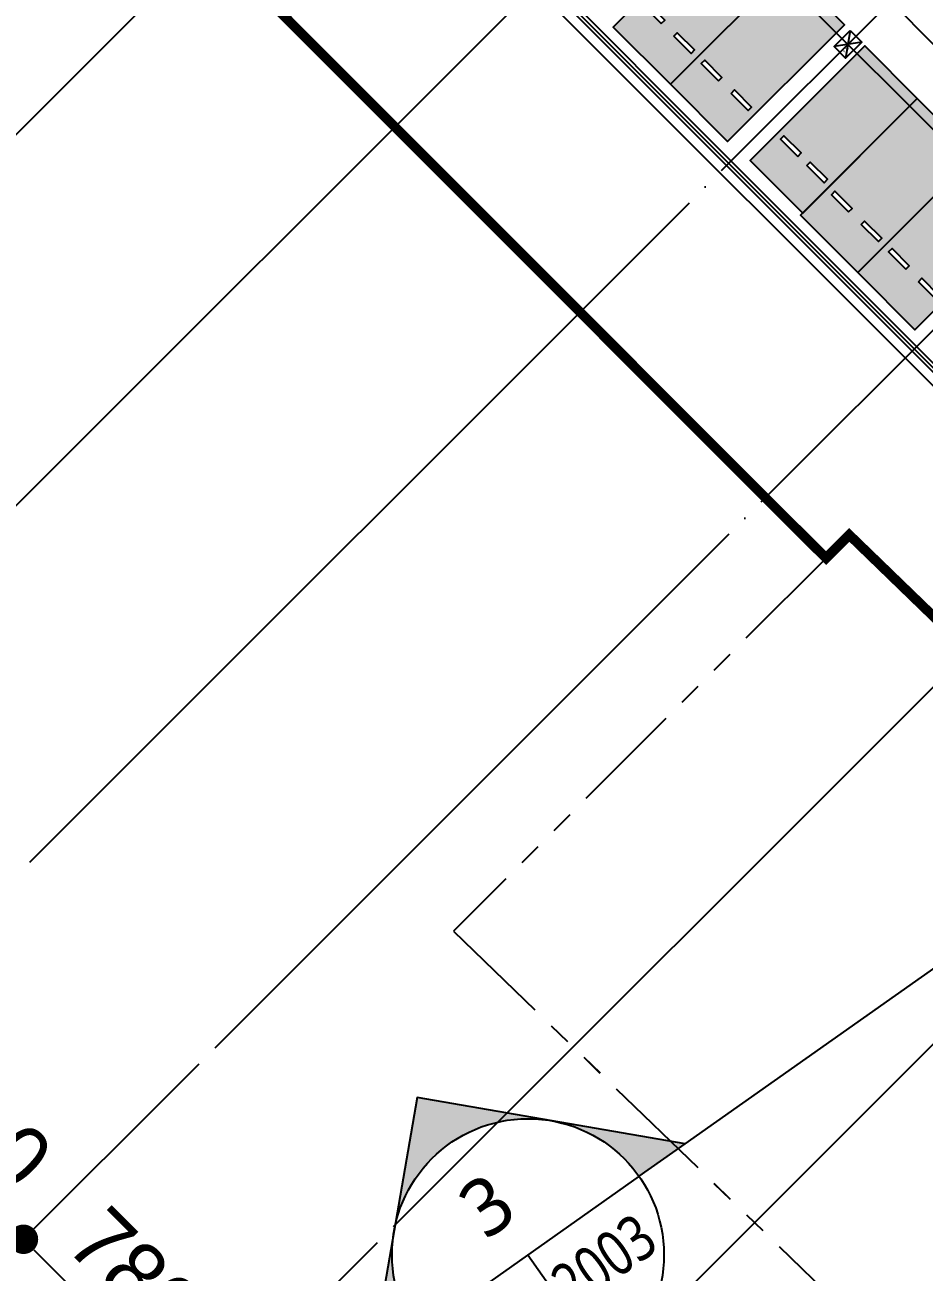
# Model space of a CAD drawing. Header units: millimetres. Extents: x -21000 to 567700, y 435000 to 850800.
# Drawn here: x 216533 to 244310, y 527319 to 565838 of the extents above; entities that cross this region are included whole.
import ezdxf
from ezdxf.enums import TextEntityAlignment as Align
from ezdxf.xclip import XClip

# ---------------------------------------------------------------- set-up
doc = ezdxf.new("R2010")
doc.units = ezdxf.units.MM
doc.header["$LTSCALE"] = 700
doc.header["$XCLIPFRAME"] = 2
for name, pattern in [('AB_Pbase$0$PHANTOMX2', [5, 2.5, -0.5, 0.5, -0.5, 0.5, -0.5]), ('AB_Pbase$0$주차장기둥$0$CEN', [62, 60, -1, 0, -1]), ('AB_Pbase$0$주차장기둥$0$PHANTOMX2', [5, 2.5, -0.5, 0.5, -0.5, 0.5, -0.5]), ('AB_Pbase$0$지하1층 동골조$0$PHANTOMX2', [5, 2.5, -0.5, 0.5, -0.5, 0.5, -0.5])]:
    doc.linetypes.add(name, pattern=pattern)
doc.layers.get('0').update_dxf_attribs({"color": 2})
doc.layers.get('Defpoints').update_dxf_attribs({"color": 171})
for name, color, linetype in [('AB_Pbase$0$FIN', 6, 'Continuous'), ('AB_Pbase$0$SITE', 3, 'AB_Pbase$0$PHANTOMX2'), ('AB_Pbase$0$WAL', 3, 'Continuous'), ('AB_Pbase$0$주차-sol', 254, 'Continuous'), ('AB_Pbase$0$주차-일반', 9, 'Continuous'), ('AB_Pbase$0$주차-확장', 7, 'Continuous'), ('AB_Pbase$0$주차장기둥$0$CEN_P', 244, 'AB_Pbase$0$주차장기둥$0$CEN'), ('MAK2', 7, 'Continuous'), ('p_구조전체평면도중심선$0$DIM', 7, 'Continuous'), ('p_구조전체평면도중심선$0$SDIM', 4, 'Continuous')]:
    doc.layers.add(name, color=color, linetype=linetype)
for name, color, linetype, plot in [('AB_Pbase$0$주차장기둥$0$DEFPOINT', 247, 'Continuous', False), ('AB_Pbase$0$주차장기둥$0$Defpoints1', 235, 'Continuous', False), ('AB_Pbase$0$지하1층 동골조$0$Defpoints1', 235, 'Continuous', False)]:
    doc.layers.add(name, color=color, linetype=linetype, plot=plot)
doc.styles.add('AB_Pbase$0$주차장기둥$0$맑은 고딕', font='')
doc.styles.add('p_구조전체평면도중심선$0$도면기준$0$울릉도L', font='')
doc.styles.add('p_구조전체평면도중심선$0$돋움', font='')
doc.styles.add('돋움', font='malgun.ttf')
doc.styles.get('AB_Pbase$0$주차장기둥$0$맑은 고딕').set_extended_font_data('Dotum')
doc.styles.get('p_구조전체평면도중심선$0$도면기준$0$울릉도L').set_extended_font_data('Dotum')
doc.styles.get('p_구조전체평면도중심선$0$돋움').set_extended_font_data('Dotum')
doc.dimstyles.new('p_구조전체평면도중심선$0$ADIM', dxfattribs={"dimscale": 700, "dimtxt": 3, "dimasz": 1.5, "dimexe": 1, "dimexo": 1, "dimgap": 1, "dimtad": 1, "dimdec": 0, "dimdsep": 46, "dimtxsty": 'p_구조전체평면도중심선$0$돋움', "dimblk1": 'p_구조전체평면도중심선$0$DOT', "dimblk2": 'p_구조전체평면도중심선$0$DOT', "dimsah": 1, "dimcen": 1, "dimdle": 1.5, "dimclrd": 7, "dimclre": 7, "dimclrt": 3, "dimadec": 0, "dimazin": 0, "dimtfac": 1, "dimtdec": 0, "dimtix": 1, "dimtmove": 2, "dimatfit": 3, "dimldrblk": 'p_구조전체평면도중심선$0$_Dot', "dimfxl": 1, "dimtvp": 1, "dimtolj": 1, "dimtzin": 0, "dimarcsym": 0})

# ---------------------------------------------------------------- blocks, each defined once
blk = doc.blocks.new('AB_Pbase$0$SITE0917')
at = {"layer": 'AB_Pbase$0$SITE', "ltscale": 4, "const_width": 300, "flags": 128}
blk.add_lwpolyline([(212876, -144968), (209906, -142008), (204836, -136928), (200146, -132238), (190406, -122488), (180636, -112708), (171034, -103096), (171034, -103096), (158736, -90778), (158736, -90778), (141626, -73668), (139746, -71778), (128760, -60783), (176825, 584), (181318, 2778), (191836, 2802), (195846, 2812), (208846, 2852), (221744, 2892), (225745, 2912), (238652, 2912), (251951, 2992), (272863, 3047), (279849, 3072), (281852, 3072), (297942, 3132), (307301, 3162), (318838, 3162), (322371, 3192), (329338, 3212), (331331, 3221), (331828, 3221), (342783, 3252), (353879, 3292), (357878, 3302), (368882, 3332), (377971, 3362), (436463, 3532), (443896, 3564), (449423, 3588), (453866, 1294), (461852, -10041), (461004, -14962), (456210, -18339), (446980, -24860), (436111, -32530), (433802, -34158), (424035, -41046), (408709, -51856), (403261, -55702), (401224, -57140), (393879, -62330), (377930, -73579), (370949, -78503), (368971, -79898), (360221, -86073), (350807, -92731), (341600, -99229), (316998, -116581), (268640, -150722), (261994, -155385), (240653, -170436), (213593, -144250), (212876, -144968)], dxfattribs=at)
blk = doc.blocks.new('AB_Pbase$0$지하1층 동골조')
at = {"layer": 'AB_Pbase$0$지하1층 동골조$0$Defpoints1', "linetype": 'AB_Pbase$0$지하1층 동골조$0$PHANTOMX2', "ltscale": 2}
blk.add_lwpolyline([(-4493, 2074), (1877, -866), (1877, -866), (1877, -866), (8797, -4986), (8797, -4986), (8797, -4986), (8797, -4986), (21207, -17406), (23087, -19296), (40197, -36406), (40197, -36406), (52495, -48724), (52495, -48724), (62097, -58336), (71867, -68116), (81607, -77866), (86297, -82556), (91367, -87636), (94337, -90596), (82827, -102116), (110647, -129046)], dxfattribs=at)
at = {"layer": 'AB_Pbase$0$지하1층 동골조$0$Defpoints1', "linetype": 'AB_Pbase$0$지하1층 동골조$0$PHANTOMX2', "ltscale": 2, "flags": 128}
blk.add_lwpolyline([(305496, 13326), (315263, 20214), (317573, 21842), (328441, 29512), (337671, 36032), (342465, 39410), (343314, 44331), (335327, 55666), (330884, 57959), (325357, 57936), (317924, 57904), (259433, 57734), (250343, 57704), (239340, 57674), (235340, 57664), (224244, 57624), (213290, 57592), (212792, 57592), (210800, 57584), (203833, 57564), (200300, 57534), (188762, 57534), (179403, 57504), (163313, 57444), (161310, 57444), (154324, 57418), (133412, 57364), (120113, 57284), (107206, 57284), (103205, 57264), (90307, 57224), (77307, 57184), (73297, 57174), (62779, 57150), (58286, 54955), (10221, -6411), (21207, -17406), (23087, -19296), (40197, -36406), (52495, -48724), (62097, -58336), (71867, -68116), (81607, -77866), (86297, -82556), (91367, -87636), (94337, -90596), (95054, -89878), (122114, -116064), (143455, -101014), (150102, -96350), (198459, -62209), (223061, -44857), (232269, -38359), (241682, -31701), (250432, -25527), (252410, -24132), (259391, -19208), (275340, -7958), (282685, -2768), (284723, -1330), (290171, 2516)], close=True, dxfattribs=at)
blk = doc.blocks.new('AB_Pbase$0$AB_Pbase_지하1층_골조')
for p, q in [((270667, 528593), (162524, 636793)), ((270700, 528984), (162924, 636818))]:
    blk.add_line(p, q)
blk = doc.blocks.new('AB_Pbase$0$주차장기둥$0$cen 2bl 지하')
at = {"layer": 'AB_Pbase$0$주차장기둥$0$CEN_P', "color": 54}
for p, q in [((-44011, 84705), (-65444, 10035)), ((-35584, 84705), (-57658, 7801)), ((-29948, 74983), (-49872, 5566)), ((-14779, 70199), (-34590, 1179)), ((-140574, 68795), (34935, 18418)), ((-7282, 68047), (-27092, -973)), ((-23919, 66627), (-42087, 3331)), ((-143820, 64317), (33501, 13420))]:
    blk.add_line(p, q, dxfattribs=at)
blk = doc.blocks.new('AB_Pbase$0$주차장기둥$0$p기둥 5x7')
blk.add_lwpolyline([(-250, 350), (250, 350), (250, -350), (-250, -350)], close=True)
at = {"layer": 'AB_Pbase$0$주차장기둥$0$DEFPOINT'}
for p, q in [((250, 350), (-250, -350)), ((-250, 350), (250, -350))]:
    blk.add_line(p, q, dxfattribs=at)
at = {"layer": 'AB_Pbase$0$주차장기둥$0$DEFPOINT', "color": 6, "style": 'AB_Pbase$0$주차장기둥$0$맑은 고딕'}
for s, height, p in [('C1', 100, (-24, -160)), ('5x7', 50, (29, -259))]:
    blk.add_text(s, height=height, rotation=0, dxfattribs=at).set_placement(p)
blk = doc.blocks.new('AB_Pbase$0$주차장기둥')
at = {"layer": 'AB_Pbase$0$주차장기둥$0$Defpoints1', "linetype": 'AB_Pbase$0$주차장기둥$0$PHANTOMX2', "ltscale": 2}
blk.add_lwpolyline([(-129234, 41424), (-122260, 42184), (-122260, 42184), (-122260, 42184), (-114206, 42217), (-114206, 42217), (-114206, 42217), (-114206, 42217), (-97172, 37962), (-94587, 37311), (-71109, 31457), (-71109, 31457), (-54223, 27232), (-54223, 27232), (-41042, 23938), (-27630, 20587), (-14260, 17246), (-7824, 15642), (-862, 13899), (3208, 12891), (-725, -2912), (36992, -11667)], dxfattribs=at)
for name, p, rotation in [('AB_Pbase$0$주차장기둥$0$cen 2bl 지하', (36992, -11667), 1.99999810188403), ('AB_Pbase$0$주차장기둥$0$p기둥 5x7', (-4386, 26843), 345.9848215677913)]:
    blk.add_blockref(name, p, dxfattribs=dict(rotation=rotation))
blk = doc.blocks.new('AB_Pbase$0$주차확장')
at = {"layer": 'AB_Pbase$0$주차-sol'}
h = blk.add_hatch(color=252, dxfattribs=at)
h.paths.add_polyline_path([(1525, -3825), (2275, -3825), (2275, -3975), (1525, -3975)], flags=16)
edge = h.paths.add_edge_path()
edge.add_line((0, -5100), (2500, -5100))
edge.add_line((2500, -5100), (2500, 0))
edge.add_line((2500, 0), (0, 0))
edge.add_line((0, 0), (0, -5100))
h.paths.add_polyline_path([(225, -3975), (225, -3825), (975, -3825), (975, -3975)])
at = {"layer": 'AB_Pbase$0$주차-확장'}
blk.add_lwpolyline([(0, 0), (0, -5100), (2500, -5100), (2500, 0)], close=True, dxfattribs=at)
at = {"layer": 'AB_Pbase$0$주차-확장', "ltscale": 600}
for points in [[(975, -3975), (975, -3825), (225, -3825), (225, -3975)], [(1525, -3975), (1525, -3825), (2275, -3825), (2275, -3975)]]:
    blk.add_lwpolyline(points, close=True, dxfattribs=at)
blk = doc.blocks.new('AB_Pbase$0$주차일반')
at = {"layer": 'AB_Pbase$0$주차-sol'}
h = blk.add_hatch(color=254, dxfattribs=at)
h.dxf.hatch_style = 1
h.paths.add_polyline_path([(0, 0), (-2300, 0), (-2300, -5000), (0, -5000)])
h.paths.add_polyline_path([(-200, -3725), (-200, -3875), (-950, -3875), (-950, -3725)], flags=16)
h.paths.add_polyline_path([(-1350, -3725), (-1350, -3875), (-2100, -3875), (-2100, -3725)], flags=16)
at = {"layer": 'AB_Pbase$0$주차-일반', "color": 6}
for points in [[(0, 0), (0, -5000), (-2300, -5000), (-2300, 0)], [(-1350, -3875), (-1350, -3725), (-2100, -3725), (-2100, -3875)], [(-950, -3875), (-950, -3725), (-200, -3725), (-200, -3875)]]:
    blk.add_lwpolyline(points, close=True, dxfattribs=at)
blk = doc.blocks.new('AB_Pbase$0$pppaaa_1_1')
at = {"layer": 'AB_Pbase$0$주차-일반', "rotation": 314.9848186021622}
blk.add_blockref('AB_Pbase$0$주차일반', (244101, 563564, 0), dxfattribs=at)
at = {"layer": 'AB_Pbase$0$주차-확장'}
for p, rotation in [((238314, 569380), 314.9848186021625), ((240081, 567612), 314.9848186021625), ((244101, 563564, 0), 314.9848186021622), ((245868, 561796, 0), 314.9848186021622)]:
    blk.add_blockref('AB_Pbase$0$주차확장', p, dxfattribs=dict(at, rotation=rotation))
blk = doc.blocks.new('AB_Pbase')
at = {"layer": 'AB_Pbase$0$FIN'}
blk.add_lwpolyline([(264966, 535004), (205832, 594169)], dxfattribs=at)
for name, p, rotation in [('AB_Pbase$0$AB_Pbase_지하1층_골조', (0, 0), 359.9999999999999), ('AB_Pbase$0$주차장기둥', (231893, 539971), 329.0000000345588), ('AB_Pbase$0$지하1층 동골조', (146945, 639965), 359.9999999999994), ('AB_Pbase$0$SITE0917', (28406, 694337), 359.9999999999983)]:
    blk.add_blockref(name, p, dxfattribs=dict(rotation=rotation))
at = {"layer": 'AB_Pbase$0$WAL'}
ref = blk.add_blockref('AB_Pbase$0$pppaaa_1_1', (0, 0), dxfattribs=dict(at, rotation=359.9999999999999))
XClip(ref).set_block_clipping_path([(-396188.9384898804, 0.0133324571), (493845.7278262604, 839949.4046300659)])
blk = doc.blocks.new('p_구조전체평면도중심선$0$DOT')
at = {"layer": 'p_구조전체평면도중심선$0$SDIM', "color": 0, "linetype": 'ByBlock'}
blk.add_line((-0.5, 0), (-1, 0), dxfattribs=at)
at = {"layer": 'p_구조전체평면도중심선$0$SDIM', "color": 0, "linetype": 'ByBlock', "const_width": 0.5}
blk.add_lwpolyline([(-0.25, 0, 1), (0.25, 0, 1)], format="xyb", close=True, dxfattribs=at)
blk = doc.blocks.new('*D64')
at = {"layer": 'Defpoints', "color": 0, "transparency": 16777216}
for p in [(182538, -148642), (188264, -154371), (176629, -154548)]:
    blk.add_point(p, dxfattribs=at)
at = {"layer": 'p_구조전체평면도중심선$0$DIM', "color": 7, "lineweight": -2, "transparency": 16777216}
for p, q in [((182043, -149137), (176134, -155043)), ((181712, -159634), (177272, -155192)), ((187769, -154866), (181860, -160772))]:
    blk.add_line(p, q, dxfattribs=at)
at = {"layer": 'p_구조전체평면도중심선$0$DIM', "color": 7, "lineweight": -2, "transparency": 16777216, "xscale": 910, "yscale": 910, "zscale": 910}
for p, rotation in [((176629, -154548), 134.9848216021648), ((182355, -160277), 314.9848216021648)]:
    blk.add_blockref('p_구조전체평면도중심선$0$DOT', p, dxfattribs=dict(at, rotation=rotation))
at = {"layer": 'p_구조전체평면도중심선$0$DIM', "color": 3, "transparency": 16777216, "insert": (180681, -156224), "char_height": 1960, "attachment_point": 5, "rotation": 314.9848, "style": 'p_구조전체평면도중심선$0$도면기준$0$울릉도L'}
blk.add_mtext('\\A1;8100', dxfattribs=at)
blk = doc.blocks.new('p_구조전체평면도중심선$0$_Dot')
at = {"color": 0, "linetype": 'ByBlock', "lineweight": -2}
blk.add_line((-0.5, 0), (-1, 0), dxfattribs=at)
at = {"color": 0, "linetype": 'ByBlock', "const_width": 0.5}
blk.add_lwpolyline([(-0.25, 0, 1), (0.25, 0, 1)], format="xyb", close=True, dxfattribs=at)
blk = doc.blocks.new('*D65')
at = {"layer": 'Defpoints', "color": 0, "transparency": 16777216}
for p in [(188264, -154371), (193990, -160100), (188081, -166006)]:
    blk.add_point(p, dxfattribs=at)
at = {"layer": 'p_구조전체평면도중심선$0$DIM', "color": 7, "lineweight": -2, "transparency": 16777216}
for p, q in [((187769, -154866), (181860, -160772)), ((193495, -160595), (187586, -166501)), ((182999, -160921), (187438, -165363))]:
    blk.add_line(p, q, dxfattribs=at)
at = {"layer": 'p_구조전체평면도중심선$0$DIM', "color": 7, "lineweight": -2, "transparency": 16777216, "xscale": 910, "yscale": 910, "zscale": 910}
for p, rotation in [((182355, -160277), 134.9848216027248), ((188081, -166006), 314.9848216027248)]:
    blk.add_blockref('p_구조전체평면도중심선$0$DOT', p, dxfattribs=dict(at, rotation=rotation))
at = {"layer": 'p_구조전체평면도중심선$0$DIM', "color": 3, "transparency": 16777216, "insert": (186407, -161953), "char_height": 1960, "attachment_point": 5, "rotation": 314.9848, "style": 'p_구조전체평면도중심선$0$도면기준$0$울릉도L'}
blk.add_mtext('\\A1;8100', dxfattribs=at)
blk = doc.blocks.new('*D66')
at = {"layer": 'Defpoints', "color": 0, "transparency": 16777216}
for p in [(193990, -160100), (199504, -165617), (188081, -166006)]:
    blk.add_point(p, dxfattribs=at)
at = {"layer": 'p_구조전체평면도중심선$0$DIM', "color": 7, "lineweight": -2, "transparency": 16777216}
for p, q in [((193495, -160595), (187586, -166501)), ((199009, -166112), (193100, -172018)), ((192952, -170880), (188725, -166650))]:
    blk.add_line(p, q, dxfattribs=at)
at = {"layer": 'p_구조전체평면도중심선$0$DIM', "color": 7, "lineweight": -2, "transparency": 16777216, "xscale": 910, "yscale": 910, "zscale": 910}
for p, rotation in [((188081, -166006), 134.9848216025498), ((193595, -171523), 314.9848216025499)]:
    blk.add_blockref('p_구조전체평면도중심선$0$DOT', p, dxfattribs=dict(at, rotation=rotation))
at = {"layer": 'p_구조전체평면도중심선$0$DIM', "color": 3, "transparency": 16777216, "insert": (192027, -167576), "char_height": 1960, "attachment_point": 5, "rotation": 314.9848, "style": 'p_구조전체평면도중심선$0$도면기준$0$울릉도L'}
blk.add_mtext('\\A1;7800', dxfattribs=at)
blk = doc.blocks.new('*D67')
at = {"layer": 'Defpoints', "color": 0, "transparency": 16777216}
for p in [(199504, -165617), (205018, -171134), (199109, -177040)]:
    blk.add_point(p, dxfattribs=at)
at = {"layer": 'p_구조전체평면도중심선$0$DIM', "color": 7, "lineweight": -2, "transparency": 16777216}
for p, q in [((199009, -166112), (193100, -172018)), ((204523, -171629), (198614, -177535)), ((194239, -172167), (198466, -176397))]:
    blk.add_line(p, q, dxfattribs=at)
at = {"layer": 'p_구조전체평면도중심선$0$DIM', "color": 7, "lineweight": -2, "transparency": 16777216, "xscale": 910, "yscale": 910, "zscale": 910}
for p, rotation in [((193595, -171523), 134.9848216024736), ((199109, -177040), 314.9848216024736)]:
    blk.add_blockref('p_구조전체평면도중심선$0$DOT', p, dxfattribs=dict(at, rotation=rotation))
at = {"layer": 'p_구조전체평면도중심선$0$DIM', "color": 3, "transparency": 16777216, "insert": (197541, -173093), "char_height": 1960, "attachment_point": 5, "rotation": 314.9848, "style": 'p_구조전체평면도중심선$0$도면기준$0$울릉도L'}
blk.add_mtext('\\A1;7800', dxfattribs=at)
blk = doc.blocks.new('p_구조전체평면도중심선')
at = {"layer": 'p_구조전체평면도중심선$0$DIM'}
for p1, p2, distance, picture, middle in [((188264.4, -154371.3), (182538.4, -148642.2), 8354.7, '*D64', (180681.4, -156224.3)), ((188264.4, -154371.3), (193990.5, -160100.4), -8354.7, '*D65', (186407.5, -161953.3)), ((199504.5, -165617.3), (193990.5, -160100.4), 8354.7, '*D66', (192027.5, -167576.3)), ((199504.5, -165617.3), (205018.4, -171134.2), -8354.7, '*D67', (197541.4, -173093.2))]:
    dim = blk.add_aligned_dim(p1=p1, p2=p2, distance=distance, dimstyle='p_구조전체평면도중심선$0$ADIM', override={"dimtxt": 2.8, "dimasz": 1.3, "dimtxsty": 'p_구조전체평면도중심선$0$도면기준$0$울릉도L'}, dxfattribs=at)
    dim.commit()
    dim.dimension.update_dxf_attribs({"geometry": picture, "text_midpoint": middle})

msp = doc.modelspace()

# ---------------------------------------------------------------- block references
ref = msp.add_blockref('AB_Pbase', (0, 0))
XClip(ref).set_block_clipping_path([(-0.000000015, 445500.0000000148), (493845.7187941075, 839949.3912975936)])

# ---------------------------------------------------------------- next in the draw order: hatches: boundary and pattern name
at = {"layer": 'MAK2'}
h = msp.add_hatch(color=256, dxfattribs=at)
h.paths.add_polyline_path([(228650, 532708), (227935, 528569, -0.414214), (232788, 531993)])
h.paths.add_polyline_path([(232788, 531993, -0.198912), (235506, 530276), (236927, 531279)])
h.paths.add_polyline_path([(227221, 524430), (228642, 525433, -0.198912), (227935, 528569)])

# ---------------------------------------------------------------- next in the draw order: linework, layer by layer
for p, q in [((236927, 531279), (291272, 569622)), ((235506, 530276), (228642, 525433)), ((232074, 527854), (234495, 524423))]:
    msp.add_line(p, q, dxfattribs=at)
for points in [[(235954, 573901), (283965, 525865), (287431, 529329), (286688, 530072), (283223, 526608)], [(235506, 530276), (236927, 531279), (228650, 532708), (227221, 524430), (228642, 525433)]]:
    msp.add_lwpolyline(points, dxfattribs=at)
msp.add_circle((232074, 527854), 4200, dxfattribs=at)

# ---------------------------------------------------------------- next in the draw order: block references
msp.add_blockref('p_구조전체평면도중심선', (28406, 694337))

# ---------------------------------------------------------------- next in the draw order: texts
at = {"layer": 'MAK2', "color": 3, "style": '돋움'}
msp.add_text('3', height=1750, rotation=35.2055, dxfattribs=at).set_placement((230806, 529379), align=Align.MIDDLE)
at = {"layer": 'MAK2', "color": 3, "style": '돋움', "width": 0.8}
msp.add_text('2003', height=1400, rotation=35.2055, dxfattribs=at).set_placement((234414, 527668), align=Align.MIDDLE)

doc.saveas('drawing.dxf')
